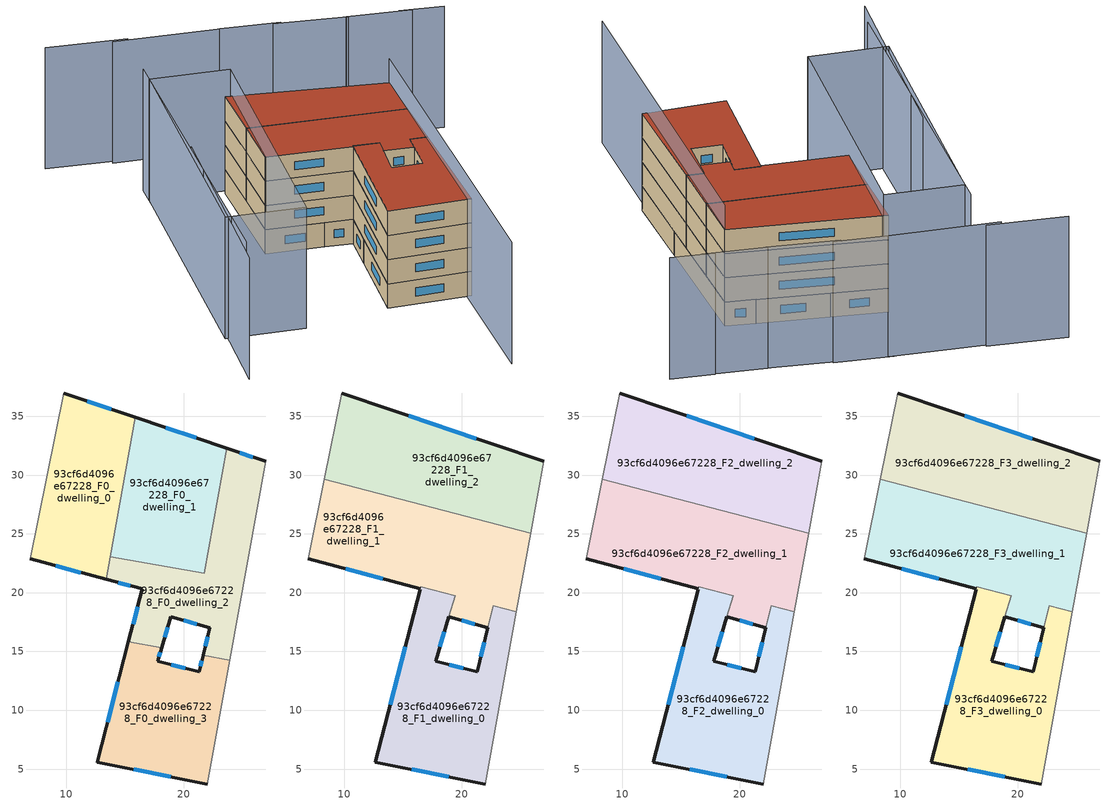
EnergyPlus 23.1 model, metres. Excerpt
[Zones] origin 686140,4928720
93cf6d4096e67228_F0_dwelling_0
 floor ground (EU_floor_Construction): 15.9,34.9 13.41,21.13 6.97,22.86 9.79,36.97 z0
 wall outside (EU_wall_Construction): 6.97,22.86 13.41,21.13 / 15.9,34.9 9.79,36.97 z0:3
 wall adiabatic (EU_wall_Construction): 9.79,36.97 6.97,22.86 z0:3
 wall to 93cf6d4096e67228_F0_dwelling_1 (EU_wall_Construction): 13.76,23.07 15.9,34.9 z0:3
 wall to 93cf6d4096e67228_F0_dwelling_2 (EU_wall_Construction): 13.41,21.13 13.76,23.07 z0:3
 window (EU_Window_Construction): 9.12,22.29 11.27,21.71 / 13.86,35.59 11.83,36.28 z1:2
93cf6d4096e67228_F0_dwelling_1
 floor ground (EU_floor_Construction): 23.66,32.27 21.74,21.63 13.76,23.07 15.9,34.9 z0
 wall outside (EU_wall_Construction): 23.66,32.27 15.9,34.9 z0:3
 wall to 93cf6d4096e67228_F0_dwelling_2 (EU_wall_Construction): 13.76,23.07 21.74,21.63 23.66,32.27 z0:3
 window (EU_Window_Construction): 21.07,33.15 18.49,34.03 z1:2
93cf6d4096e67228_F0_dwelling_2
 floor ground (EU_floor_Construction): 26.97,31.15 23.92,14.26 21.66,14.67 22.24,17.02 18.92,17.95 18.13,15.3 15.31,15.81 16.48,20.31 13.41,21.13 13.76,23.07 21.74,21.63 23.66,32.27 z0
 wall outside (EU_wall_Construction): 26.97,31.15 23.66,32.27 / 18.13,15.3 18.92,17.95 22.24,17.02 21.66,14.67 / 13.41,21.13 16.48,20.31 15.31,15.81 z0:3
 wall adiabatic (EU_wall_Construction): 23.92,14.26 26.97,31.15 z0:3
 wall to 93cf6d4096e67228_F0_dwelling_3 (EU_wall_Construction): 21.66,14.67 23.92,14.26 / 15.31,15.81 18.13,15.3 z0:3
 window (EU_Window_Construction): 25.87,31.53 24.76,31.9 / 22.05,16.24 21.85,15.45 / 20.03,17.64 21.13,17.33 / 18.39,16.19 18.66,17.07 / 16.09,18.81 15.7,17.31 / 14.44,20.86 15.46,20.59 z1:2
 roof outside (EU_roof_Construction): 22.24,17.02 22.7,18.87 23.19,25.75 22.7,18.87 z3
93cf6d4096e67228_F0_dwelling_3
 floor ground (EU_floor_Construction): 23.92,14.26 22.02,3.73 12.64,5.58 15.31,15.81 18.13,15.3 17.78,14.15 21.32,13.29 21.66,14.67 z0
 wall outside (EU_wall_Construction): 21.66,14.67 21.32,13.29 17.78,14.15 18.13,15.3 / 15.31,15.81 12.64,5.58 22.02,3.73 z0:3
 wall adiabatic (EU_wall_Construction): 22.02,3.73 23.92,14.26 z0:3
 window (EU_Window_Construction): 17.9,14.54 18.01,14.92 / 20.14,13.58 18.96,13.87 / 21.55,14.21 21.43,13.75 / 15.77,4.97 18.89,4.35 / 14.42,12.4 13.53,8.99 z1:2
93cf6d4096e67228_F1_dwelling_0
 floor to 93cf6d4096e67228_F0_dwelling_2 (EU_floor_Construction): 24.66,18.36 23.92,14.26 21.66,14.67 22.7,18.87 z3; 19.44,19.72 18.13,15.31 15.31,15.81 16.52,20.48 z3
 floor to 93cf6d4096e67228_F0_dwelling_3 (EU_floor_Construction): 23.92,14.26 22.02,3.73 12.64,5.58 15.31,15.81 18.13,15.31 17.78,14.15 21.32,13.29 21.66,14.67 z3
 wall outside (EU_wall_Construction): 22.24,17.02 21.32,13.29 17.78,14.15 18.92,17.95 / 16.48,20.31 12.64,5.58 22.02,3.73 z3:6
 wall adiabatic (EU_wall_Construction): 22.02,3.73 24.66,18.36 z3:6
 wall to 93cf6d4096e67228_F1_dwelling_1 (EU_wall_Construction): 19.44,19.72 16.53,20.48 16.48,20.31 / 18.92,17.95 19.45,19.72 / 24.66,18.36 22.7,18.87 22.24,17.02 z3:6
 window (EU_Window_Construction): 20.14,13.58 18.96,13.87 / 21.93,15.78 21.63,14.53 / 15.77,4.97 18.89,4.35 / 15.2,15.4 13.92,10.49 / 18.16,15.42 18.54,16.69 z4:5
93cf6d4096e67228_F1_dwelling_1
 floor to 93cf6d4096e67228_F0_dwelling_0 (EU_floor_Construction): 14.65,27.98 13.41,21.13 6.97,22.86 8.32,29.63 z3
 floor to 93cf6d4096e67228_F0_dwelling_1 (EU_floor_Construction): 22.51,25.93 21.74,21.63 13.76,23.07 14.65,27.98 z3
 floor to 93cf6d4096e67228_F0_dwelling_2 (EU_floor_Construction): 21.74,21.63 19.45,19.72 16.52,20.48 16.48,20.31 13.41,21.13 13.76,23.07 z3; 25.87,25.05 24.66,18.36 22.7,18.87 23.19,25.75 z3; 23.19,25.75 22.7,18.87 22.24,17.02 18.92,17.95 19.45,19.72 21.74,21.63 22.51,25.93 z3
 wall outside (EU_wall_Construction): 6.97,22.86 16.48,20.31 / 18.92,17.95 22.24,17.02 z3:6
 wall adiabatic (EU_wall_Construction): 8.32,29.63 6.97,22.86 / 24.66,18.36 25.87,25.05 z3:6
 wall to 93cf6d4096e67228_F1_dwelling_2 (EU_wall_Construction): 25.87,25.05 8.32,29.63 z3:6
 window (EU_Window_Construction): 10.14,22.01 13.31,21.16 / 20.03,17.64 21.13,17.33 z4:5
93cf6d4096e67228_F1_dwelling_2
 floor to 93cf6d4096e67228_F0_dwelling_0 (EU_floor_Construction): 15.9,34.9 14.65,27.98 8.32,29.63 9.79,36.97 z3
 floor to 93cf6d4096e67228_F0_dwelling_1 (EU_floor_Construction): 23.66,32.27 22.51,25.93 14.65,27.98 15.9,34.9 z3
 floor to 93cf6d4096e67228_F0_dwelling_2 (EU_floor_Construction): 26.97,31.15 25.87,25.05 22.51,25.93 23.66,32.27 z3
 wall outside (EU_wall_Construction): 26.97,31.15 9.79,36.97 z3:6
 wall adiabatic (EU_wall_Construction): 9.79,36.97 8.32,29.63 / 25.87,25.05 26.97,31.15 z3:6
 window (EU_Window_Construction): 21.24,33.09 15.52,35.03 z4:5
93cf6d4096e67228_F2_dwelling_0
 floor to 93cf6d4096e67228_F1_dwelling_0 (EU_floor_Construction): 24.66,18.36 22.02,3.73 12.64,5.58 16.52,20.48 19.44,19.72 17.78,14.15 21.32,13.29 22.7,18.87 z6
 wall outside (EU_wall_Construction): 22.24,17.02 21.32,13.29 17.78,14.15 18.92,17.95 / 16.48,20.31 12.64,5.58 22.02,3.73 z6:9
 wall adiabatic (EU_wall_Construction): 22.02,3.73 24.66,18.36 z6:9
 wall to 93cf6d4096e67228_F2_dwelling_1 (EU_wall_Construction): 19.44,19.72 16.53,20.48 16.48,20.31 / 18.92,17.95 19.45,19.72 / 24.66,18.36 22.7,18.87 22.24,17.02 z6:9
 window (EU_Window_Construction): 20.14,13.58 18.96,13.87 / 21.93,15.78 21.63,14.53 / 15.77,4.97 18.89,4.35 / 15.2,15.4 13.92,10.49 / 18.16,15.42 18.54,16.69 z7:8
93cf6d4096e67228_F2_dwelling_1
 floor to 93cf6d4096e67228_F1_dwelling_1 (EU_floor_Construction): 25.87,25.05 24.66,18.36 22.7,18.87 22.24,17.02 18.92,17.95 19.45,19.72 16.53,20.48 16.48,20.31 6.97,22.86 8.32,29.63 z6
 wall outside (EU_wall_Construction): 6.97,22.86 16.48,20.31 / 18.92,17.95 22.24,17.02 z6:9
 wall adiabatic (EU_wall_Construction): 8.32,29.63 6.97,22.86 / 24.66,18.36 25.87,25.05 z6:9
 wall to 93cf6d4096e67228_F2_dwelling_2 (EU_wall_Construction): 25.87,25.05 8.32,29.63 z6:9
 window (EU_Window_Construction): 10.14,22.01 13.31,21.16 / 20.03,17.64 21.13,17.33 z7:8
93cf6d4096e67228_F2_dwelling_2
 floor to 93cf6d4096e67228_F1_dwelling_2 (EU_floor_Construction): 26.97,31.15 25.87,25.05 8.32,29.63 9.79,36.97 z6
 wall outside (EU_wall_Construction): 26.97,31.15 9.79,36.97 z6:9
 wall adiabatic (EU_wall_Construction): 9.79,36.97 8.32,29.63 / 25.87,25.05 26.97,31.15 z6:9
 window (EU_Window_Construction): 21.24,33.09 15.52,35.03 z7:8
93cf6d4096e67228_F3_dwelling_0
 floor to 93cf6d4096e67228_F2_dwelling_0 (EU_floor_Construction): 24.66,18.36 22.02,3.73 12.64,5.58 16.52,20.48 19.44,19.72 17.78,14.15 21.32,13.29 22.7,18.87 z9
 wall outside (EU_wall_Construction): 22.24,17.02 21.32,13.29 17.78,14.15 18.92,17.95 / 16.48,20.31 12.64,5.58 22.02,3.73 z9:12
 wall adiabatic (EU_wall_Construction): 22.02,3.73 24.66,18.36 z9:12
 wall to 93cf6d4096e67228_F3_dwelling_1 (EU_wall_Construction): 19.44,19.72 16.53,20.48 16.48,20.31 / 18.92,17.95 19.45,19.72 / 24.66,18.36 22.7,18.87 22.24,17.02 z9:12
 window (EU_Window_Construction): 20.14,13.58 18.96,13.87 / 21.93,15.78 21.63,14.53 / 15.77,4.97 18.89,4.35 / 15.2,15.4 13.92,10.49 / 18.16,15.42 18.54,16.69 z10:11
 roof outside (EU_roof_Construction): 22.02,3.73 24.66,18.36 22.7,18.87 21.32,13.29 17.78,14.15 19.45,19.72 16.52,20.48 16.48,20.31 12.64,5.58 z12
93cf6d4096e67228_F3_dwelling_1
 floor to 93cf6d4096e67228_F2_dwelling_1 (EU_floor_Construction): 25.87,25.05 24.66,18.36 22.7,18.87 22.24,17.02 18.92,17.95 19.45,19.72 16.53,20.48 16.48,20.31 6.97,22.86 8.32,29.63 z9
 wall outside (EU_wall_Construction): 6.97,22.86 16.48,20.31 / 18.92,17.95 22.24,17.02 z9:12
 wall adiabatic (EU_wall_Construction): 8.32,29.63 6.97,22.86 / 24.66,18.36 25.87,25.05 z9:12
 wall to 93cf6d4096e67228_F3_dwelling_2 (EU_wall_Construction): 25.87,25.05 8.32,29.63 z9:12
 window (EU_Window_Construction): 10.14,22.01 13.31,21.16 / 20.03,17.64 21.13,17.33 z10:11
 roof outside (EU_roof_Construction): 24.66,18.36 25.87,25.05 8.32,29.63 6.97,22.86 16.48,20.31 16.52,20.48 19.45,19.72 18.92,17.95 22.24,17.02 22.7,18.87 z12
93cf6d4096e67228_F3_dwelling_2
 floor to 93cf6d4096e67228_F2_dwelling_2 (EU_floor_Construction): 26.97,31.15 25.87,25.05 8.32,29.63 9.79,36.97 z9
 wall outside (EU_wall_Construction): 26.97,31.15 9.79,36.97 z9:12
 wall adiabatic (EU_wall_Construction): 9.79,36.97 8.32,29.63 / 25.87,25.05 26.97,31.15 z9:12
 window (EU_Window_Construction): 21.24,33.09 15.52,35.03 z10:11
 roof outside (EU_roof_Construction): 25.87,25.05 26.97,31.15 9.79,36.97 8.32,29.63 z12
shading: -1.6,24.04 -8.32,-1.22 / 2.35,41.95 -6.83,2.17 / 18.37,-11.95 26.97,31.15 / 37.99,38.74 33.13,40.19 / 34.52,39.7 27.5,41.75 / 27.67,41.7 19.76,44.23 / 20.63,44.16 14.09,46.03 / 14.76,45.86 2.48,49.02 / 4.24,48.86 -4.6,51.47 / -6.18,8.12 1.82,39.67 / 1.82,39.67 10.66,37.43 / 10.66,37.43 2.66,5.88 / 2.66,5.88 -6.18,8.12 z0:15
[Building]
EU S2 Campaign: North Axis=0; Terrain=City; Solar Distribution=FullExterior
[Site:Location]
Bologna: Latitude=44.5; Longitude=11.25; Time Zone=1; Elevation=37
[SizingPeriod:WeatherFileDays]
AnnualSizingPeriod: Begin Month=1; Begin Day of Month=1; End Month=12; End Day of Month=31; Day of Week for Start Day=Monday; Use Weather File Daylight Saving Period=No; Use Weather File Rain and Snow Indicators=No
[MATERIAL]
EU_InternalMass_Material: Roughness=MediumRough; Thickness=0.1; Conductivity=1; Density=1800; Specific Heat=900; Thermal Absorptance=0.9; Solar Absorptance=0.7; Visible Absorptance=0.7
[MATERIAL:NOMASS] Roughness=MediumRough; Thermal Absorptance=0.9; Solar Absorptance=0.7; Visible Absorptance=0.7
Name | Thermal Resistance
EU_wall_NoMass | 0.937881
EU_roof_NoMass | 0.548572
EU_floor_NoMass | 0.71348
[WINDOWMATERIAL:SIMPLEGLAZINGSYSTEM]
EU_Window_SimpleGlazing: UFactor=4.25633; Solar Heat Gain Coefficient=0.85; Visible Transmittance=0.85
[CONSTRUCTION]
EU_wall_Construction: EU_wall_NoMass
EU_roof_Construction: EU_roof_NoMass
EU_floor_Construction: EU_floor_NoMass
EU_Window_Construction: EU_Window_SimpleGlazing
EU_InternalMass_Construction: EU_InternalMass_Material
[ZONE] Type=1; Multiplier=1; Ceiling Height=autocalculate; Floor Area=autocalculate; Part of Total Floor Area=Yes
Name | Volume
93cf6d4096e67228_F0_dwelling_0 | 277.575
93cf6d4096e67228_F1_dwelling_0 | 346.643
93cf6d4096e67228_F2_dwelling_0; 93cf6d4096e67228_F3_dwelling_0 | 346.652
93cf6d4096e67228_F0_dwelling_1 | 277.567
93cf6d4096e67228_F1_dwelling_1 | 393.446
93cf6d4096e67228_F2_dwelling_1; 93cf6d4096e67228_F3_dwelling_1 | 393.522
93cf6d4096e67228_F0_dwelling_2 | 277.581
93cf6d4096e67228_F1_dwelling_2 | 370.11
93cf6d4096e67228_F2_dwelling_2; 93cf6d4096e67228_F3_dwelling_2 | 370.122
93cf6d4096e67228_F0_dwelling_3 | 277.592
[INTERNALMASS] Construction=EU_InternalMass_Construction
Name | Zone or ZoneList | Surface Area
93cf6d4096e67228_F0_dwelling_0_EU_InternalMass | 93cf6d4096e67228_F0_dwelling_0 | 92.5252
93cf6d4096e67228_F0_dwelling_1_EU_InternalMass | 93cf6d4096e67228_F0_dwelling_1 | 92.5274
93cf6d4096e67228_F0_dwelling_2_EU_InternalMass | 93cf6d4096e67228_F0_dwelling_2 | 92.5279
93cf6d4096e67228_F0_dwelling_3_EU_InternalMass | 93cf6d4096e67228_F0_dwelling_3 | 92.5295
93cf6d4096e67228_F1_dwelling_0_EU_InternalMass | 93cf6d4096e67228_F1_dwelling_0 | 115.567
93cf6d4096e67228_F1_dwelling_1_EU_InternalMass | 93cf6d4096e67228_F1_dwelling_1 | 131.17
93cf6d4096e67228_F1_dwelling_2_EU_InternalMass | 93cf6d4096e67228_F1_dwelling_2 | 123.374
93cf6d4096e67228_F2_dwelling_0_EU_InternalMass | 93cf6d4096e67228_F2_dwelling_0 | 115.567
93cf6d4096e67228_F2_dwelling_1_EU_InternalMass | 93cf6d4096e67228_F2_dwelling_1 | 131.17
93cf6d4096e67228_F2_dwelling_2_EU_InternalMass | 93cf6d4096e67228_F2_dwelling_2 | 123.374
93cf6d4096e67228_F3_dwelling_0_EU_InternalMass | 93cf6d4096e67228_F3_dwelling_0 | 115.567
93cf6d4096e67228_F3_dwelling_1_EU_InternalMass | 93cf6d4096e67228_F3_dwelling_1 | 131.17
93cf6d4096e67228_F3_dwelling_2_EU_InternalMass | 93cf6d4096e67228_F3_dwelling_2 | 123.374
[OTHEREQUIPMENT] Fuel Type=Electricity; Design Level Calculation Method=Watts/Area; Power per Zone Floor Area=1; Fraction Latent=0; Fraction Radiant=0; Fraction Lost=0; Carbon Dioxide Generation Rate=0; EndUse Subcategory=EU_Step8_InternalGains
Name | Zone or ZoneList or Space or SpaceList | Schedule
EU_Step8_InternalGain_93cf6d4096e67228_F0_dwelling_0_f000 | 93cf6d4096e67228_F0_dwelling_0 | EU_Step8_GainSchedule_93cf6d4096e67228_F0_dwelling_0_f000
EU_Step8_InternalGain_93cf6d4096e67228_F0_dwelling_1_f000 | 93cf6d4096e67228_F0_dwelling_1 | EU_Step8_GainSchedule_93cf6d4096e67228_F0_dwelling_1_f000
EU_Step8_InternalGain_93cf6d4096e67228_F0_dwelling_2_f000 | 93cf6d4096e67228_F0_dwelling_2 | EU_Step8_GainSchedule_93cf6d4096e67228_F0_dwelling_2_f000
EU_Step8_InternalGain_93cf6d4096e67228_F0_dwelling_3_f000 | 93cf6d4096e67228_F0_dwelling_3 | EU_Step8_GainSchedule_93cf6d4096e67228_F0_dwelling_3_f000
EU_Step8_InternalGain_93cf6d4096e67228_F1_dwelling_0_f000 | 93cf6d4096e67228_F1_dwelling_0 | EU_Step8_GainSchedule_93cf6d4096e67228_F1_dwelling_0_f000
EU_Step8_InternalGain_93cf6d4096e67228_F1_dwelling_1_f000 | 93cf6d4096e67228_F1_dwelling_1 | EU_Step8_GainSchedule_93cf6d4096e67228_F1_dwelling_1_f000
EU_Step8_InternalGain_93cf6d4096e67228_F1_dwelling_2_f000 | 93cf6d4096e67228_F1_dwelling_2 | EU_Step8_GainSchedule_93cf6d4096e67228_F1_dwelling_2_f000
EU_Step8_InternalGain_93cf6d4096e67228_F2_dwelling_0_f000 | 93cf6d4096e67228_F2_dwelling_0 | EU_Step8_GainSchedule_93cf6d4096e67228_F2_dwelling_0_f000
EU_Step8_InternalGain_93cf6d4096e67228_F2_dwelling_1_f000 | 93cf6d4096e67228_F2_dwelling_1 | EU_Step8_GainSchedule_93cf6d4096e67228_F2_dwelling_1_f000
EU_Step8_InternalGain_93cf6d4096e67228_F2_dwelling_2_f000 | 93cf6d4096e67228_F2_dwelling_2 | EU_Step8_GainSchedule_93cf6d4096e67228_F2_dwelling_2_f000
EU_Step8_InternalGain_93cf6d4096e67228_F3_dwelling_0_f000 | 93cf6d4096e67228_F3_dwelling_0 | EU_Step8_GainSchedule_93cf6d4096e67228_F3_dwelling_0_f000
EU_Step8_InternalGain_93cf6d4096e67228_F3_dwelling_1_f000 | 93cf6d4096e67228_F3_dwelling_1 | EU_Step8_GainSchedule_93cf6d4096e67228_F3_dwelling_1_f000
EU_Step8_InternalGain_93cf6d4096e67228_F3_dwelling_2_f000 | 93cf6d4096e67228_F3_dwelling_2 | EU_Step8_GainSchedule_93cf6d4096e67228_F3_dwelling_2_f000
[ZONEVENTILATION:DESIGNFLOWRATE] Schedule=EU_AlwaysOn; Design Flow Rate Calculation Method=AirChanges/Hour; Air Changes per Hour=0.687892; Ventilation Type=Natural; Fan Pressure Rise=0; Fan Total Efficiency=1; Constant Term Coefficient=1; Temperature Term Coefficient=0; Velocity Term Coefficient=0; Velocity Squared Term Coefficient=0; Minimum Indoor Temperature=-100; Maximum Indoor Temperature=100; Delta Temperature=-100; Minimum Outdoor Temperature=-100; Maximum Outdoor Temperature=100; Maximum Wind Speed=40
Name | Zone or ZoneList or Space or SpaceList
EU_ConstantAir_93cf6d4096e67228_F0_dwelling_0 | 93cf6d4096e67228_F0_dwelling_0
EU_ConstantAir_93cf6d4096e67228_F0_dwelling_1 | 93cf6d4096e67228_F0_dwelling_1
EU_ConstantAir_93cf6d4096e67228_F0_dwelling_2 | 93cf6d4096e67228_F0_dwelling_2
EU_ConstantAir_93cf6d4096e67228_F0_dwelling_3 | 93cf6d4096e67228_F0_dwelling_3
EU_ConstantAir_93cf6d4096e67228_F1_dwelling_0 | 93cf6d4096e67228_F1_dwelling_0
EU_ConstantAir_93cf6d4096e67228_F1_dwelling_1 | 93cf6d4096e67228_F1_dwelling_1
EU_ConstantAir_93cf6d4096e67228_F1_dwelling_2 | 93cf6d4096e67228_F1_dwelling_2
EU_ConstantAir_93cf6d4096e67228_F2_dwelling_0 | 93cf6d4096e67228_F2_dwelling_0
EU_ConstantAir_93cf6d4096e67228_F2_dwelling_1 | 93cf6d4096e67228_F2_dwelling_1
EU_ConstantAir_93cf6d4096e67228_F2_dwelling_2 | 93cf6d4096e67228_F2_dwelling_2
EU_ConstantAir_93cf6d4096e67228_F3_dwelling_0 | 93cf6d4096e67228_F3_dwelling_0
EU_ConstantAir_93cf6d4096e67228_F3_dwelling_1 | 93cf6d4096e67228_F3_dwelling_1
EU_ConstantAir_93cf6d4096e67228_F3_dwelling_2 | 93cf6d4096e67228_F3_dwelling_2
[HVACTEMPLATE:THERMOSTAT] Constant Heating Setpoint=20; Constant Cooling Setpoint=50
EU_HeatOnly_93cf6d4096e67228_F0_dwelling_0; EU_HeatOnly_93cf6d4096e67228_F0_dwelling_1; EU_HeatOnly_93cf6d4096e67228_F0_dwelling_2; EU_HeatOnly_93cf6d4096e67228_F0_dwelling_3; EU_HeatOnly_93cf6d4096e67228_F1_dwelling_0; EU_HeatOnly_93cf6d4096e67228_F1_dwelling_1; EU_HeatOnly_93cf6d4096e67228_F1_dwelling_2; EU_HeatOnly_93cf6d4096e67228_F2_dwelling_0; EU_HeatOnly_93cf6d4096e67228_F2_dwelling_1; EU_HeatOnly_93cf6d4096e67228_F2_dwelling_2; EU_HeatOnly_93cf6d4096e67228_F3_dwelling_0; EU_HeatOnly_93cf6d4096e67228_F3_dwelling_1; EU_HeatOnly_93cf6d4096e67228_F3_dwelling_2
[HVACTEMPLATE:ZONE:IDEALLOADSAIRSYSTEM] System Availability Schedule=EU_AlwaysOn; Maximum Heating Supply Air Temperature=50; Minimum Cooling Supply Air Temperature=13; Maximum Heating Supply Air Humidity Ratio=0.0156; Minimum Cooling Supply Air Humidity Ratio=0.0077; Heating Limit=NoLimit; Cooling Limit=NoLimit; Heating Availability Schedule=EU_AlwaysOn; Cooling Availability Schedule=EU_CoolingOff; Dehumidification Control Type=ConstantSensibleHeatRatio; Cooling Sensible Heat Ratio=0.7; Dehumidification Setpoint=60; Humidification Control Type=None; Humidification Setpoint=30; Outdoor Air Method=None; Outdoor Air Flow Rate per Person=0.00944; Outdoor Air Flow Rate per Zone Floor Area=0; Outdoor Air Flow Rate per Zone=0; Demand Controlled Ventilation Type=None; Outdoor Air Economizer Type=NoEconomizer; Heat Recovery Type=None; Sensible Heat Recovery Effectiveness=0.7; Latent Heat Recovery Effectiveness=0.65
Name | Template Thermostat
93cf6d4096e67228_F0_dwelling_0 | EU_HeatOnly_93cf6d4096e67228_F0_dwelling_0
93cf6d4096e67228_F0_dwelling_1 | EU_HeatOnly_93cf6d4096e67228_F0_dwelling_1
93cf6d4096e67228_F0_dwelling_2 | EU_HeatOnly_93cf6d4096e67228_F0_dwelling_2
93cf6d4096e67228_F0_dwelling_3 | EU_HeatOnly_93cf6d4096e67228_F0_dwelling_3
93cf6d4096e67228_F1_dwelling_0 | EU_HeatOnly_93cf6d4096e67228_F1_dwelling_0
93cf6d4096e67228_F1_dwelling_1 | EU_HeatOnly_93cf6d4096e67228_F1_dwelling_1
93cf6d4096e67228_F1_dwelling_2 | EU_HeatOnly_93cf6d4096e67228_F1_dwelling_2
93cf6d4096e67228_F2_dwelling_0 | EU_HeatOnly_93cf6d4096e67228_F2_dwelling_0
93cf6d4096e67228_F2_dwelling_1 | EU_HeatOnly_93cf6d4096e67228_F2_dwelling_1
93cf6d4096e67228_F2_dwelling_2 | EU_HeatOnly_93cf6d4096e67228_F2_dwelling_2
93cf6d4096e67228_F3_dwelling_0 | EU_HeatOnly_93cf6d4096e67228_F3_dwelling_0
93cf6d4096e67228_F3_dwelling_1 | EU_HeatOnly_93cf6d4096e67228_F3_dwelling_1
93cf6d4096e67228_F3_dwelling_2 | EU_HeatOnly_93cf6d4096e67228_F3_dwelling_2
[SIZING:ZONE] Zone Cooling Design Supply Air Temperature Input Method=SupplyAirTemperature; Zone Cooling Design Supply Air Temperature=13; Zone Heating Design Supply Air Temperature Input Method=SupplyAirTemperature; Zone Heating Design Supply Air Temperature=50; Zone Cooling Design Supply Air Humidity Ratio=0.008; Zone Heating Design Supply Air Humidity Ratio=0.008; Cooling Design Air Flow Method=DesignDay; Cooling Design Air Flow Rate=0; Cooling Minimum Air Flow per Zone Floor Area=0.000762; Cooling Minimum Air Flow=0; Cooling Minimum Air Flow Fraction=0.2; Heating Design Air Flow Method=DesignDay; Heating Design Air Flow Rate=0; Heating Maximum Air Flow per Zone Floor Area=0.002032; Heating Maximum Air Flow=0.141576; Heating Maximum Air Flow Fraction=0.3; Account for Dedicated Outdoor Air System=No; Dedicated Outdoor Air System Control Strategy=NeutralSupplyAir; Dedicated Outdoor Air Low Setpoint Temperature for Design=autosize; Dedicated Outdoor Air High Setpoint Temperature for Design=autosize; Zone Load Sizing Method=Sensible Load Only No Latent Load; Zone Latent Cooling Design Supply Air Humidity Ratio Input Method=HumidityRatioDifference; Zone Cooling Design Supply Air Humidity Ratio Difference=0.005; Zone Latent Heating Design Supply Air Humidity Ratio Input Method=HumidityRatioDifference; Zone Humidification Design Supply Air Humidity Ratio Difference=0.005
93cf6d4096e67228_F0_dwelling_0; 93cf6d4096e67228_F0_dwelling_1; 93cf6d4096e67228_F0_dwelling_2; 93cf6d4096e67228_F0_dwelling_3; 93cf6d4096e67228_F1_dwelling_0; 93cf6d4096e67228_F1_dwelling_1; 93cf6d4096e67228_F1_dwelling_2; 93cf6d4096e67228_F2_dwelling_0; 93cf6d4096e67228_F2_dwelling_1; 93cf6d4096e67228_F2_dwelling_2; 93cf6d4096e67228_F3_dwelling_0; 93cf6d4096e67228_F3_dwelling_1; 93cf6d4096e67228_F3_dwelling_2
[SCHEDULE:CONSTANT]
Name | Hourly Value
EU_AlwaysOn | 1
EU_CoolingOff | 0
[SCHEDULE:FILE] Column Number=1; Rows to Skip at Top=0; Number of Hours of Data=8760; Column Separator=Comma; Interpolate to Timestep=No; Minutes per Item=60; Adjust Schedule for Daylight Savings=Yes
Name | File
EU_Step8_GainSchedule_93cf6d4096e67228_F0_dwelling_0_f000 | ../../schedules/93cf6d4096e67228/93cf6d4096e67228_F0_dwelling_0_f000_gain.csv
EU_Step8_GainSchedule_93cf6d4096e67228_F0_dwelling_1_f000 | ../../schedules/93cf6d4096e67228/93cf6d4096e67228_F0_dwelling_1_f000_gain.csv
EU_Step8_GainSchedule_93cf6d4096e67228_F0_dwelling_2_f000 | ../../schedules/93cf6d4096e67228/93cf6d4096e67228_F0_dwelling_2_f000_gain.csv
EU_Step8_GainSchedule_93cf6d4096e67228_F0_dwelling_3_f000 | ../../schedules/93cf6d4096e67228/93cf6d4096e67228_F0_dwelling_3_f000_gain.csv
EU_Step8_GainSchedule_93cf6d4096e67228_F1_dwelling_0_f000 | ../../schedules/93cf6d4096e67228/93cf6d4096e67228_F1_dwelling_0_f000_gain.csv
EU_Step8_GainSchedule_93cf6d4096e67228_F1_dwelling_1_f000 | ../../schedules/93cf6d4096e67228/93cf6d4096e67228_F1_dwelling_1_f000_gain.csv
EU_Step8_GainSchedule_93cf6d4096e67228_F1_dwelling_2_f000 | ../../schedules/93cf6d4096e67228/93cf6d4096e67228_F1_dwelling_2_f000_gain.csv
EU_Step8_GainSchedule_93cf6d4096e67228_F2_dwelling_0_f000 | ../../schedules/93cf6d4096e67228/93cf6d4096e67228_F2_dwelling_0_f000_gain.csv
EU_Step8_GainSchedule_93cf6d4096e67228_F2_dwelling_1_f000 | ../../schedules/93cf6d4096e67228/93cf6d4096e67228_F2_dwelling_1_f000_gain.csv
EU_Step8_GainSchedule_93cf6d4096e67228_F2_dwelling_2_f000 | ../../schedules/93cf6d4096e67228/93cf6d4096e67228_F2_dwelling_2_f000_gain.csv
EU_Step8_GainSchedule_93cf6d4096e67228_F3_dwelling_0_f000 | ../../schedules/93cf6d4096e67228/93cf6d4096e67228_F3_dwelling_0_f000_gain.csv
EU_Step8_GainSchedule_93cf6d4096e67228_F3_dwelling_1_f000 | ../../schedules/93cf6d4096e67228/93cf6d4096e67228_F3_dwelling_1_f000_gain.csv
EU_Step8_GainSchedule_93cf6d4096e67228_F3_dwelling_2_f000 | ../../schedules/93cf6d4096e67228/93cf6d4096e67228_F3_dwelling_2_f000_gain.csv
